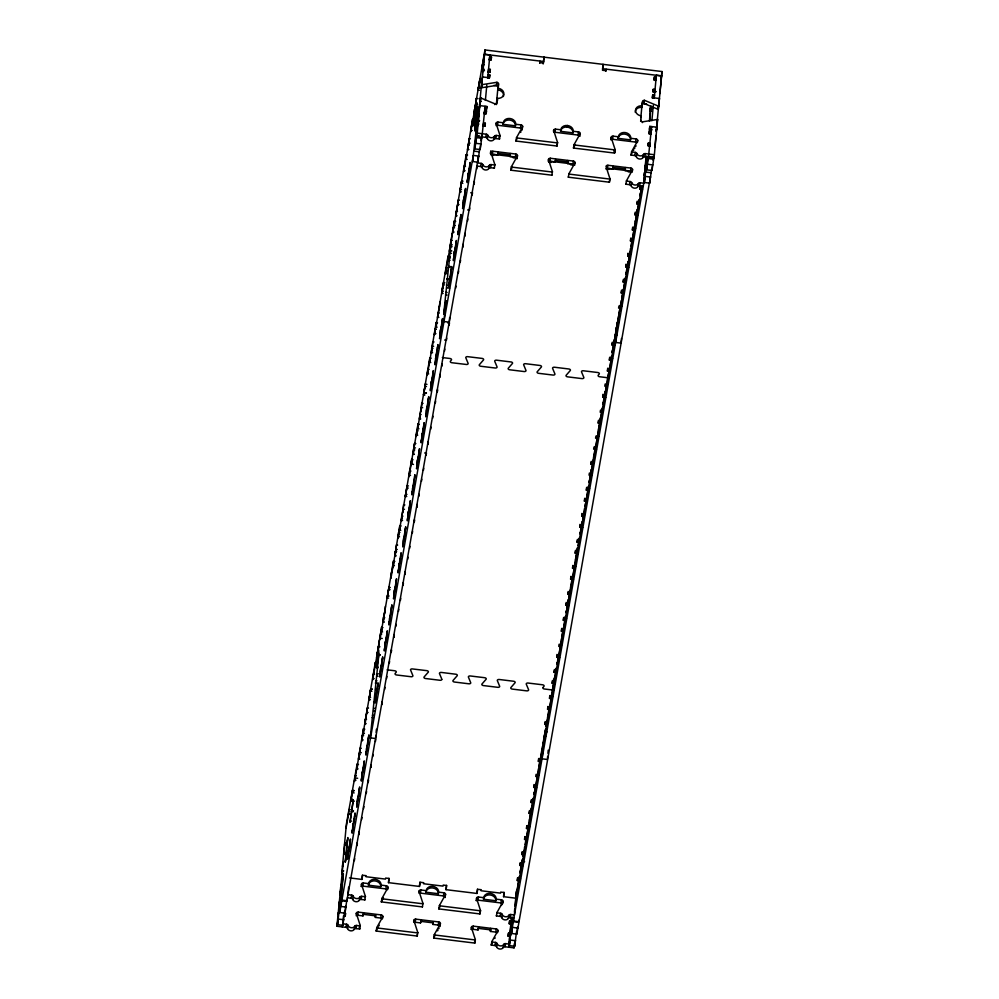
<?xml version="1.0" encoding="UTF-8"?>
<svg xmlns="http://www.w3.org/2000/svg" width="999" height="999" viewBox="0 0 999 999"><rect width="100%" height="100%" fill="white"/><g stroke="black" fill="none" stroke-linecap="round" stroke-linejoin="round"><path stroke-width="1.5" d="M407.205 485.601L405.382 496.565L407.192 485.526M650.449 107.268L649.899 111.251L650.624 107.318M542.844 687.886L542.844 687.886A1.786 1.049 5.3 0 0 543.244 688.561L543.643 688.798A1.786 1.049 5.3 0 0 544.443 689.01L553.571 690.122M375.849 735.414L375.562 738.511L370.242 737.861L378.883 654.27L376.773 667.732L378.146 667.22M445.816 300.861L443.706 314.185L452.048 233.853M338.149 914.372C340.859 906.33 337 898.163 340.072 904.495M344.93 842.607L343.768 854.445L344.006 852.584L345.342 852.746M656.006 135.539L654.845 147.452M661.001 81.706L659.839 93.606M352.397 799.125L351.061 799L350.836 801.26L352.635 790.271L350.811 801.373L351.074 798.963M370.579 697.539L369.243 697.427L368.981 699.775L370.754 688.96L372.09 689.123M376.823 667.682L379.308 640.172M352.597 790.434L354.245 790.696L352.572 790.534L352.372 792.719L354.146 792.931M445.791 301.273L443.906 321.516L449.225 322.165L449.65 317.52M345.642 906.218L345.017 913.173L339.71 912.524L343.331 874.025L337.55 924.662L342.869 925.311L344.68 910.851M517.457 927.172L516.833 934.127L508.503 933.116L507.954 936.238L509.715 936.45L511.151 923.313L510.976 924.525M483.853 60.502L482.654 71.953L482.954 70.117L483.953 70.23M373.589 701.86L375.262 701.935M616.233 327.26L615.521 335.152L617.532 321.978M478.958 124.038L477.972 123.926L477.659 125.837L478.846 113.898L478.908 115.959M347.552 928.521A1.786 1.436 10 0 0 345.966 927.347L336.913 926.26L341.059 884.352A1.786 1.436 10 0 1 341.558 884.477L342.432 884.839M343.169 874.013L342.257 874.162A1.786 1.436 10 0 1 341.745 874.162L346.391 824.025L357.118 764.148A1.786 1.024 5.4 0 1 357.617 764.247L358.479 764.535M340.347 892.045L343.194 862.312L342.457 866.47M337.55 924.662L338.087 918.93L336.913 926.26M339.71 912.524L472.614 159.316M341.683 898.625L341.546 900.062L346.865 900.711L477.659 161.501M347.165 842.107L345.217 862.287L345.954 858.116M345.442 861.638L345.579 860.201M347.352 841.071L347.49 839.635M345.816 859.552L347.852 837.549L346.99 843.156M348.389 851.348L348.526 849.912L347.49 859.165L347.864 857.092M349.563 846.802L349.425 848.238L350.462 838.985L349.962 842.507M343.144 919.842L343.506 915.896L345.279 916.108L345.542 913.236L344.992 916.358M342.869 925.311L343.406 919.567M352.597 829.632L352.098 833.154L353.134 823.888L352.997 825.324M345.017 913.173L346.703 900.798M354.158 820.778L354.033 822.214L355.07 812.961L354.558 816.483M346.865 900.711L346.99 899.275L346.628 901.36L341.308 900.711M348.626 887.137L347.939 894.642L351.673 895.092A1.786 1.436 10 0 1 353.259 896.253A3.571 2.872 10 0 0 356.406 898.563A3.571 2.872 10 0 0 359.915 897.065A1.786 1.436 10 0 1 361.688 896.315L365.422 896.777A1.786 1.436 10 0 0 365.384 896.353L361.476 884.202A1.786 1.436 10 0 1 363.374 882.979L368.693 883.628A6.256 5.032 10 0 1 375.349 879.357A6.256 5.032 10 0 1 381.094 885.139L386.401 885.788A1.786 1.436 10 0 1 388.037 887.437L387.674 889.522M357.205 803.608L356.705 807.13L357.729 797.864L357.605 799.3M358.766 794.767L358.641 796.203L359.665 786.937L359.165 790.459M361.813 777.584L361.301 781.106L362.337 771.852L362.212 773.288M363.374 768.743L363.236 770.179L364.273 760.913L363.773 764.435M357.28 842.719L357.018 845.591L357.38 843.506M366.408 751.573L365.909 755.082L366.945 745.828L366.808 747.264M359.215 831.792L358.941 834.664L359.315 832.579M367.982 742.719L367.844 744.155L368.881 734.902L368.381 738.411M375.624 699.525L375.112 703.034L376.148 693.781L376.024 695.217M368.419 779.744L368.156 782.617L368.519 780.531M377.185 690.671L377.048 692.107L378.084 682.854L377.585 686.375M371.091 764.66L370.829 767.519L371.191 765.446M380.219 673.501L379.72 677.022L380.756 667.757L380.619 669.193M381.006 669.08L381.406 664.772M381.793 664.66L381.655 666.083L382.692 656.83L382.192 660.351M349.488 877.896L361.913 879.42L362.312 875.112M376.136 732.317L376.423 729.22M384.827 647.477L384.328 650.998L385.364 641.745L385.227 643.181M386.388 638.636L386.263 640.072L387.3 630.806L386.788 634.328M389.435 621.453L388.936 624.974L389.96 615.721L389.835 617.157M382.23 701.685L381.968 704.557L382.342 702.472M390.996 612.612L390.859 614.048L391.895 604.795L391.396 608.304M394.031 595.441L393.531 598.95L394.568 589.697L394.43 591.133M395.604 586.588L395.467 588.024L396.503 578.771L396.004 582.28M398.638 569.418L398.139 572.927L399.175 563.673L399.038 565.109M391.446 649.637L391.171 652.509L391.546 650.424M400.199 560.564L400.075 562L401.111 552.747L400.599 556.268M394.118 634.54L393.843 637.412L394.218 635.339M403.246 543.394L402.747 546.915L403.771 537.649L403.646 539.085M404.807 534.552L404.682 535.976L405.706 526.723L405.207 530.244M407.854 517.37L407.342 520.891L408.379 511.638L408.254 513.074M409.415 508.528L409.278 509.965L410.314 500.699L409.815 504.22M403.321 582.504L403.059 585.377L403.421 583.291M412.45 491.346L411.95 494.867L412.987 485.614L412.849 487.05M405.257 571.578L404.995 574.437L405.357 572.365M414.023 482.505L413.886 483.941L414.922 474.687L414.548 476.76M417.058 465.334L416.558 468.843L417.594 459.59L417.457 461.026M418.618 456.481L418.494 457.917L419.518 448.663L419.018 452.172M421.665 439.31L421.153 442.819L422.19 433.566L422.065 435.002M414.46 519.53L414.198 522.402L414.56 520.317M423.226 430.457L423.089 431.893L424.125 422.639L423.763 424.725M417.132 504.433L416.87 507.305L417.232 505.232M426.66 408.978L426.798 407.542L425.761 416.808L426.136 414.722M427.834 404.445L427.697 405.869L428.733 396.615L428.234 400.137M430.869 387.262L430.369 390.784L431.406 381.531L431.268 382.967M432.43 378.421L432.305 379.857L433.341 370.592L432.967 372.677M426.336 452.397L426.073 455.269L426.448 453.184L424.675 452.972M435.876 356.943L436.001 355.507L434.977 364.76L435.339 362.674M428.271 441.471L428.009 444.33L428.384 442.257M436.251 356.818L436.65 352.51M437.038 352.397L436.9 353.833L437.937 344.58L437.437 348.089M516.383 893.905L519.468 876.473L515.984 898.213L503.558 896.69L504.295 892.532L500.749 892.095L500.561 893.131L481.081 890.758L481.268 889.722L477.722 889.285L476.985 893.456L446.016 889.672L446.753 885.514L443.219 885.077L443.032 886.113L423.551 883.74L423.726 882.704L420.192 882.267L419.455 886.438L388.486 882.654L388.886 878.346M440.072 335.227L439.572 338.736L440.609 329.483L440.472 330.919M441.645 326.373L441.508 327.809L442.545 318.556L442.045 322.065M437.487 389.423L437.212 392.295L437.587 390.209M440.159 374.325L439.885 377.197L440.259 375.124M449.288 283.179L448.788 286.701L449.812 277.435L449.687 278.871M450.849 274.338L450.724 275.761L451.748 266.508L451.248 270.03M454.295 252.847L454.42 251.423L453.384 260.677L453.758 258.591M455.457 248.314L455.319 249.75L456.356 240.484L455.856 244.006M449.363 322.29L449.1 325.162L449.463 323.077L447.689 322.864M458.491 231.131L457.992 234.653L459.028 225.399L458.891 226.835M460.064 222.29L459.927 223.726L460.964 214.473L460.464 217.982M463.099 205.12L462.599 208.629L463.636 199.375L463.499 200.811M464.66 196.266L464.535 197.702L465.559 188.449L465.059 191.958M467.707 179.096L467.207 182.605L468.231 173.351L468.106 174.788M469.268 170.242L469.13 171.678L470.167 162.425L469.667 165.946M463.174 244.218L462.912 247.09L463.274 245.005M465.109 233.291L464.847 236.164L465.209 234.078M476.773 108.953L474.737 130.956L475.861 122.477L475.686 123.526M475.099 128.871L475.237 127.435M475.412 126.398L477.135 106.868M479.67 148.726L477.897 162.188L472.577 161.538L473.114 155.794L472.739 157.879M472.577 161.538L478.509 110.065L474.812 148.888L480.132 149.538L482.017 136.151L481.88 137.587L476.573 136.938L476.698 135.502L479.358 135.827M474.812 148.888L477.247 133.117L480.507 97.927A1.786 1.436 10 0 1 481.006 98.052L494.892 103.834A1.786 1.436 10 0 0 496.79 102.61L497.19 98.314A6.256 5.032 10 0 0 503.858 94.043A6.256 5.032 10 0 0 498.126 88.262L498.526 83.966A1.786 1.436 10 0 0 496.89 82.305L482.255 84.615A1.786 1.436 10 0 1 481.743 84.615L481.193 87.737A1.786 1.436 10 0 0 481.705 87.737L496.328 85.427A1.786 1.436 10 0 1 497.977 87.088L496.353 104.57M479.245 108.741L481.905 80.045M481.743 84.615L484.965 49.95L662.087 71.553L658.316 109.341A1.786 1.436 10 0 1 657.817 109.216L643.943 103.434A1.786 1.436 10 0 0 642.032 104.658L640.846 117.482M472.39 192.183L472.115 195.055L472.49 192.969L470.716 192.757M474.313 181.256L474.05 184.116L474.425 182.043M477.897 162.188L478.421 156.443L478.059 158.529M480.132 149.538L480.531 145.23M480.956 140.647L481.381 136.051M484.153 113.699L484.715 110.577L486.488 110.789L485.926 113.911L484.153 113.699L484.29 112.263M485.389 100.4L486.813 85.09M487.774 77.572L489.872 54.945L484.552 54.296L481.805 70.367L484.465 70.692M483.054 126.386L483.553 123.002L485.327 123.227L485.064 126.099L483.291 125.874M486.488 110.789L486.213 113.661L484.44 113.436M479.508 105.869L479.058 109.778L479.795 105.619L486.888 106.481L486.613 109.353L484.84 109.141M489.81 74.913L489.26 78.034L487.487 77.822L488.036 74.7L489.81 74.913L489.547 77.785L482.455 76.923L481.456 83.953L481.643 82.917M488.074 72.403L488.548 69.206L490.322 69.418L490.059 72.29L488.286 72.065M491.471 56.98L490.921 60.102L489.148 59.89L489.697 56.768L491.471 56.98L491.208 59.853L489.435 59.64M419.455 886.438L419.855 882.129M446.016 889.672L446.416 885.364M543.993 57.318L543.456 63.062L539.91 62.625L540.047 61.201L539.672 63.274M476.985 893.456L477.385 889.147M501.51 905.444L501.735 903.121M503.558 896.69L503.958 892.382M508.503 933.116L508.241 935.988L510.002 936.2L509.278 944.092L505.544 943.63A1.786 1.436 10 0 0 503.771 944.38A3.571 2.872 10 0 1 500.274 945.891A3.571 2.872 10 0 1 497.115 943.568A1.786 1.436 10 0 0 495.516 942.419L491.783 941.957A1.786 1.436 10 0 1 491.895 941.558L497.952 930.618A1.786 1.436 10 0 0 496.316 928.97L473.289 926.16A1.786 1.436 10 0 0 471.391 927.384L471.041 929.332M511.775 917.132L511.426 920.891L509.652 920.678L509.39 923.551L512.225 923.9M509.128 942.769L511.463 917.606M516.495 931.805L514.685 946.265L509.365 945.616L509.902 939.884L509.527 941.97M509.365 945.616L512.45 917.382M512.974 917.469L511.513 933.478L513.486 919.579L513.361 921.016L518.668 921.665L518.806 920.229M519.068 880.768L517.295 880.556L517.569 877.684M514.435 912.075L514.71 909.065M514.997 906.068L516.383 891.071M516.658 890.946L514.435 914.947L510.701 914.497A1.786 1.436 10 0 0 508.941 915.246A3.571 2.872 10 0 1 505.407 916.745A3.571 2.872 10 0 1 502.247 914.435A1.786 1.436 10 0 0 500.674 913.261L496.94 912.811A1.786 1.436 10 0 1 497.052 912.412L503.109 901.473A1.786 1.436 10 0 0 501.473 899.824L496.166 899.175A6.256 5.032 10 0 0 490.422 893.393A6.256 5.032 10 0 0 483.766 897.664L478.446 897.015A1.786 1.436 10 0 0 476.548 898.238L476.123 900.574M522.802 865.808L519.967 865.459L520.229 862.599M519.705 875.823L519.305 880.131L522.277 859.939L519.967 872.951M520.204 872.302L520.342 870.866M524.075 850.449L523.676 854.757L521.903 854.532L522.165 851.66M521.241 869.192L521.366 867.769M491.895 941.558L491.233 945.079L494.967 945.541A1.786 1.436 10 0 1 496.553 946.702A3.571 2.872 10 0 0 499.712 949.013A3.571 2.872 10 0 0 503.234 947.514A1.786 1.436 10 0 1 504.982 946.752L514.035 947.864L514.448 943.418M519.967 865.459L520.342 863.386L522.102 863.598L522.502 859.29M514.685 946.265L515.209 940.534M527.41 839.784L524.575 839.447L524.837 836.575M524.575 846.927L523.913 854.108L528.671 824.425L526.71 837.574L524.937 837.362L524.575 839.447M528.271 828.733L526.51 828.508L526.773 825.649M516.833 934.127L649.462 182.455M525.836 843.181L525.973 841.745M526.51 836.001L525.074 844.804M532.005 813.773L529.17 813.423L529.445 810.551M528.646 826.648L528.508 828.084L531.48 807.904L530.981 811.413M528.908 823.775L530.719 812.886M529.408 820.266L529.545 818.83M531.98 805.781L533.279 798.401L532.879 802.709L531.106 802.497L531.381 799.625M530.444 817.157L530.581 815.721M529.17 813.423L529.545 811.338L531.318 811.55L531.718 807.254M536.613 787.749L533.778 787.399L534.04 784.527M533.516 797.751L533.116 802.06L535.814 784.752M534.153 792.806L534.015 794.242L534.54 791.295M535.052 791.133L535.189 789.697M533.778 787.399L534.153 785.314L535.926 785.539L537.624 773.863M541.221 761.725L538.386 761.375L538.648 758.503M603.034 64.523L602.497 70.267L606.043 70.692L606.168 69.268L605.806 71.341M535.926 785.539L537.749 773.813M538.386 768.868L537.724 776.036L540.422 758.728M539.66 765.109L539.785 763.673M540.322 757.941L538.886 766.745M538.386 761.375L538.748 759.302L540.521 759.515L540.796 756.643M546.366 722.102L545.966 726.398L547.09 720.341L546.69 724.65L544.917 724.425L545.192 721.553M543.781 740.247L542.057 758.815L547.365 759.465L547.652 756.368M550.424 709.677L547.589 709.34L547.864 706.468M547.589 716.82L546.928 724L549.625 706.68M547.589 709.34L547.964 707.255L549.737 707.467L551.698 694.317L551.298 698.626L549.525 698.401L549.787 695.541M548.863 713.074L549 711.638M549.525 705.893L547.827 716.171M555.032 683.666L552.197 683.316L552.459 680.444M551.66 696.54L551.535 697.976L554.495 677.797L554.133 679.869M551.935 693.668L553.733 682.779M552.435 690.159L552.572 688.723M554.994 675.674L556.306 668.294L555.906 672.602L554.133 672.389L554.395 669.517M553.471 687.05L553.596 685.614M552.197 683.316L552.559 681.231L554.333 681.443L554.732 677.147M559.64 657.642L556.805 657.292L557.067 654.42M547.939 753.283L548.226 750.174M556.53 667.644L556.143 671.952L556.505 669.867M557.167 662.699L557.042 664.135L558.603 655.282M558.066 661.026L558.204 659.59M558.841 654.645L556.643 668.443M556.805 657.292L557.167 655.207L558.941 655.431L560.639 643.756M564.235 631.618L561.401 631.268L561.675 628.396M558.941 655.431L560.776 643.706M561.413 638.761L560.739 645.928L563.336 627.834M563.948 625.099L565.509 616.258L565.109 620.554L563.336 620.342L563.611 617.469M562.674 635.002L562.812 633.566M561.401 631.268L561.775 629.195L563.548 629.407L563.811 626.535M568.843 605.594L566.008 605.244L566.271 602.385M565.746 615.609L565.347 619.917L565.709 617.832M566.246 612.087L566.383 610.651L566.008 612.737M568.806 597.602L570.117 590.234L569.717 594.542L567.944 594.318L568.206 591.445M567.282 608.978L567.407 607.542M566.008 605.244L566.383 603.171L568.144 603.384L568.543 599.075M573.451 579.57L570.616 579.233L570.879 576.361M570.616 586.713L569.954 593.893L572.652 576.573M574.587 565.646L574.313 568.518L572.552 568.294L572.814 565.434M571.878 582.966L572.015 581.53M572.552 575.786L570.854 586.063M570.616 579.233L570.978 577.147L572.752 577.36L574.712 564.21M578.046 553.558L575.212 553.209L575.486 550.337M574.687 566.433L574.55 567.869L577.522 547.689L577.022 551.198M574.949 563.561L576.498 554.145M575.449 560.052L575.586 558.616M578.021 545.566L579.32 538.186L578.921 542.494L577.147 542.282L577.422 539.41M576.485 556.942L576.623 555.506M575.212 553.209L575.586 551.123L577.36 551.336L577.622 548.476M582.654 527.534L579.82 527.185L580.094 524.313M579.557 537.537L579.158 541.845L582.13 521.665M580.194 532.592L580.057 534.028L581.63 525.174M583.791 513.598L583.528 516.471L581.755 516.258L582.017 513.386M581.093 530.919L581.231 529.482M579.82 527.185L580.194 525.099L581.967 525.324L583.666 513.636M587.262 501.51L584.427 501.161L584.69 498.289M584.427 508.653L583.766 515.821L584.128 513.748M586.962 494.992L588.536 486.151L588.136 490.447L586.363 490.234L586.625 487.362M585.701 504.895L585.826 503.459M586.226 499.163L586.363 497.727M586.463 498.513L584.265 512.312M584.427 501.161L584.79 499.088L586.563 499.3L586.838 496.428M588.761 485.502L588.361 489.81L591.333 469.617L590.971 471.703M589.273 481.98L589.398 480.544M593.631 456.605L592.732 464.435L590.958 464.21L591.233 461.338M590.297 478.871L590.434 477.435M591.87 475.487L589.035 475.137L589.398 473.064L591.171 473.276L591.57 468.968M594.005 454.52L593.868 455.956L595.566 445.679M594.904 452.859L595.042 451.423M595.666 446.466L592.969 463.786M596.465 449.463L593.631 449.125L594.005 447.04L595.779 447.252L597.477 435.576M601.073 423.439L598.239 423.101L598.501 420.229M595.779 447.252L597.602 435.539M598.239 430.581L597.577 437.762L600.536 417.57L598.476 429.945L598.613 428.509M599.512 426.835L599.637 425.399M598.239 423.101L598.601 421.016L600.374 421.228L600.649 418.369M605.681 397.427L602.847 397.078L603.109 394.205M600.374 421.228L602.584 407.43M603.084 403.921L603.209 402.485M604.108 400.811L604.245 399.375M605.144 391.558L602.185 411.738M604.982 395.217L606.68 383.529L604.982 395.217L603.209 394.992L602.847 397.078M610.277 371.403L607.442 371.054L607.717 368.181M607.454 378.546L606.78 385.714L609.49 368.406M607.442 371.054L607.817 368.968L609.59 369.193L611.55 356.044L611.151 360.339L609.378 360.127L609.652 357.255M608.716 374.787L608.853 373.351M609.253 369.043L609.378 367.62M614.885 345.379L612.05 345.03L612.312 342.17M612.287 351.873L612.424 350.437M613.324 348.763L613.448 347.327M613.848 343.032L614.36 339.51M614.585 338.861L611.388 359.69M624.088 293.331L621.253 292.994L621.528 290.122M612.05 345.03L612.424 342.957L614.185 343.169L621.266 300.474M623.801 286.825L625.362 277.972L624.962 282.28L623.189 282.068L623.463 279.196M622.527 296.728L622.664 295.292M623.189 289.548L621.753 298.351M623.663 288.261L620.591 307.655M628.696 267.32L625.861 266.97L626.136 264.098M625.599 277.322L625.199 281.631L628.171 261.451L625.861 274.463M626.098 273.813L626.236 272.377M629.969 251.948L629.57 256.256L627.797 256.044L628.059 253.172M640.646 121.354L641.258 115.884A6.256 5.032 10 0 1 635.526 110.102A6.256 5.032 10 0 1 642.182 105.832L642.582 101.536A1.786 1.436 10 0 1 644.492 100.312L658.366 106.094A1.786 1.436 10 0 0 658.865 106.219M627.135 270.704L627.272 269.268M625.861 266.97L626.236 264.885L628.009 265.11L629.707 253.421M621.465 338.474L621.041 343.119L615.721 342.47L617.607 322.128L618.918 322.515M633.304 241.296L630.469 240.946L630.731 238.074M630.469 248.439L629.807 255.607L634.577 225.936L632.604 239.086L630.831 238.861L630.469 240.946M634.178 230.232L632.404 230.02L632.667 227.148M631.743 244.68L631.868 243.244M632.404 237.512L630.968 246.316M637.911 215.272L635.077 214.922L635.339 212.063M634.54 228.159L634.402 229.583L637.374 209.403L636.875 212.924M634.802 225.287L636.613 214.398M635.314 221.766L635.439 220.329M637.874 207.28L639.173 199.912L638.773 204.208L637 203.996L637.275 201.124M636.338 218.656L636.475 217.22M635.077 214.922L635.439 212.849L637.212 213.062L637.612 208.754M642.507 189.248L639.672 188.911L639.947 186.039M639.41 199.263L639.01 203.571L641.708 186.251M640.047 194.305L639.909 195.742L640.434 192.795M640.946 192.632L641.083 191.209M643.905 180.344L644.605 172.839M644.879 169.842L646.128 156.344M649.4 121.041L650.649 107.68M646.403 156.219L643.905 183.217L640.159 182.767A1.786 1.436 10 0 0 638.398 183.516A3.571 2.872 10 0 1 634.902 185.015A3.571 2.872 10 0 1 631.743 182.705A1.786 1.436 10 0 0 630.144 181.543L626.41 181.094A1.786 1.436 10 0 1 626.523 180.682L632.579 169.755A1.786 1.436 10 0 0 630.943 168.094L607.916 165.285A1.786 1.436 10 0 0 606.018 166.508L609.927 178.659A1.786 1.436 10 0 1 609.964 179.083L609.415 182.205L568.319 177.198L568.98 173.664L575.049 162.737A1.786 1.436 10 0 0 573.401 161.076L550.387 158.267A1.786 1.436 10 0 0 548.476 159.49L548.164 161.251M649.687 120.891L651.061 106.031M651.485 169.68L649.7 183.142L644.392 182.492L644.917 176.761L513.361 921.016M649.6 146.353L650.049 143.319L648.289 143.107L648.014 145.966L649.787 146.191M649.437 130.669L648.888 133.791L650.661 134.003L651.211 130.881L649.437 130.669L649.175 133.541L650.948 133.754M656.63 127.472L656.181 131.393L656.917 127.223L649.837 126.361L649.575 129.233L651.348 129.445M652.759 94.793L652.21 97.914L653.983 98.127L654.532 95.005L652.759 94.793L652.497 97.665L659.59 98.526L658.853 102.685M654.62 92.37L655.044 89.51L653.271 89.298L653.009 92.158L654.782 92.383M654.432 76.861L653.87 79.982L655.644 80.195L656.206 77.073L654.432 76.861L654.158 79.733L655.931 79.945M644.392 182.492L647.327 156.656M640.859 120.192A1.786 1.436 10 0 0 642.494 121.841L657.117 119.53A1.786 1.436 10 0 1 657.629 119.53L654.37 154.733L651.947 170.492L646.628 169.842L647.876 156.356M646.628 169.842L648.513 156.456L652.497 156.943M653.833 157.105L653.696 158.541L648.376 157.892L648.513 156.456M649.5 146.441L649.762 143.706M650.661 134.003L650.786 132.567M651.885 120.704L653.309 105.407M654.495 92.632L654.745 89.898M655.644 80.195L655.806 78.509M654.27 97.877L656.368 75.25L661.688 75.899L660.863 80.507M649.7 183.142L650.237 177.41L649.874 179.483M651.947 170.492L652.347 166.196M652.909 160.065L653.196 157.005M656.368 130.345L659.028 101.648M345.954 844.742L344.618 844.58L344.892 842.569M338.461 912.424L338.199 914.335M348.089 817.319L348.226 815.858M348.451 815.284L349.001 809.477L350.324 809.677M354.882 779.395L355.02 777.946L357.667 778.271M357.118 764.148L356.705 768.506A1.786 1.024 5.4 0 1 357.205 768.606L358.067 768.893M357.205 768.606L357.617 764.247M364.797 729.17L363.948 728.883A1.786 1.024 5.4 0 0 363.449 728.783L358.391 759.078A1.786 1.024 5.4 0 0 358.903 759.09L359.827 759.028M359.078 755.943L359.215 754.495M358.903 759.09L359.315 754.732L360.239 754.67M359.44 753.92L359.99 748.101L361.313 748.301M362.262 735.414L361.713 741.221L366.77 712.299L368.094 712.462M362.075 739.185L362.212 737.737M363.449 728.783L363.037 733.141A1.786 1.024 5.4 0 1 363.536 733.241L364.398 733.528M363.536 733.241L363.948 728.883M376.66 662.961L375.799 662.674A1.786 1.024 5.4 0 0 375.299 662.562L364.722 723.713A1.786 1.024 5.4 0 0 365.234 723.738L366.158 723.663M365.234 723.738L365.646 719.38L366.571 719.305M366.271 715.734L366.408 714.285M366.645 713.698L367.182 707.891L368.506 708.104M370.379 699.725L369.043 699.562L369.243 697.427M373.064 677.821L373.201 676.36M375.299 662.562L374.887 666.92A1.786 1.024 5.4 0 1 375.387 667.032L376.248 667.32M375.387 667.032L375.799 662.674M382.992 627.597L382.13 627.31A1.786 1.024 5.4 0 0 381.63 627.197L376.573 657.492A1.786 1.024 5.4 0 0 377.098 657.517L378.009 657.442M377.098 657.517L377.397 652.909M377.622 652.335L378.171 646.528L379.932 646.765M380.257 637.612L380.394 636.151M381.63 627.197L381.218 631.568A1.786 1.024 5.4 0 1 381.718 631.668L382.58 631.955M381.718 631.668L382.13 627.31M394.842 561.363L393.981 561.076A1.786 1.024 5.4 0 0 393.481 560.976L382.904 622.127A1.786 1.024 5.4 0 0 383.429 622.152L384.34 622.077M383.441 619.13L383.853 614.76M383.429 622.152L383.828 617.794L384.752 617.719M384.465 614.148L384.603 612.699M384.827 612.125L385.377 606.293M387.999 593.731L388.199 591.545M391.433 572.439L390.884 578.271L395.941 549.313L397.277 549.475M391.246 576.236L391.383 574.787M392.545 568.331L392.944 563.973M393.481 560.976L393.082 565.334A1.786 1.024 5.4 0 1 393.581 565.434L394.43 565.721M393.581 565.434L393.981 561.076M401.173 525.998L400.312 525.711A1.786 1.024 5.4 0 0 399.812 525.611L394.767 555.906A1.786 1.024 5.4 0 0 395.279 555.919L396.203 555.844M395.442 552.784L395.579 551.336M395.279 555.919L395.691 551.56L396.615 551.485M395.804 550.749L396.353 544.942L397.677 545.117M398.451 536.026L398.589 534.577M399.812 525.611L399.413 529.97A1.786 1.024 5.4 0 1 399.912 530.069L400.761 530.357M399.912 530.069L400.312 525.711M413.024 459.802L412.162 459.515A1.786 1.024 5.4 0 0 411.663 459.403L401.099 520.541A1.786 1.024 5.4 0 0 401.61 520.554L402.535 520.491M401.61 520.554L402.023 516.196L402.947 516.133M402.647 512.574L402.784 511.126M403.009 510.539L403.559 504.732L404.87 504.945M409.428 474.662L409.565 473.201M411.663 459.403L411.263 463.761A1.786 1.024 5.4 0 1 411.763 463.873L413.474 464.448M411.763 463.873L412.162 459.515M419.355 424.438L418.494 424.15A1.786 1.024 5.4 0 0 417.994 424.038L412.949 454.333A1.786 1.024 5.4 0 0 413.461 454.358L414.385 454.283M413.461 454.358L413.761 449.75M410.939 471.078L409.602 470.929L409.066 476.685L414.535 443.394L415.859 443.556M413.998 449.175L414.535 443.356M416.633 434.44L416.77 432.992M417.994 424.038L417.594 428.396A1.786 1.024 5.4 0 1 418.094 428.509L418.943 428.796M418.094 428.509L418.494 424.15M431.206 358.216L430.357 357.929A1.786 1.024 5.4 0 0 429.857 357.829L419.28 418.968A1.786 1.024 5.4 0 0 419.792 418.993L420.716 418.918M419.792 418.993L420.204 414.635L421.128 414.56M420.829 410.989L420.966 409.54M421.191 408.953L421.74 403.146L423.052 403.359M426.136 392.919L423.801 392.632L423.551 395.042L425.387 383.953L423.588 394.88L424.925 394.98M427.622 373.077L427.747 371.616M429.857 357.829L429.445 362.187A1.786 1.024 5.4 0 1 429.945 362.287L430.806 362.575M429.945 362.287L430.357 357.929M437.537 322.852L436.675 322.565A1.786 1.024 5.4 0 0 436.176 322.465L431.131 352.759A1.786 1.024 5.4 0 0 431.643 352.772L432.567 352.697M431.818 349.625L431.955 348.164M431.643 352.772L432.055 348.414L432.979 348.339M432.18 347.59L432.729 341.783L434.041 341.97M434.815 332.867L434.952 331.406M436.176 322.465L435.776 326.823A1.786 1.024 5.4 0 1 436.276 326.923L437.125 327.21M436.276 326.923L436.675 322.565M450.249 256.918L448.539 256.343A1.786 1.024 5.4 0 0 448.039 256.243L437.462 317.395A1.786 1.024 5.4 0 0 437.974 317.407L438.898 317.345M437.974 317.407L438.386 313.049L439.31 312.987M439.011 309.415L439.148 307.954M439.373 307.38L439.922 301.573M443.319 291.221L441.995 291.059C442.557 300.125 441.62 280.107 444.83 282.754M442.545 288.998L442.744 286.813M446.765 273.689L445.442 273.526L445.979 267.707L447.315 267.882M448.039 256.243L447.627 260.602A1.786 1.024 5.4 0 1 448.126 260.702L448.988 260.989M448.126 260.702L448.539 256.343M455.719 221.266L454.87 220.979A1.786 1.024 5.4 0 0 454.37 220.879L449.313 251.174A1.786 1.024 5.4 0 0 449.825 251.186L450.749 251.124M450 248.039L450.137 246.591M449.825 251.186L450.237 246.828L452.085 246.691M450.362 246.004L450.911 240.197L452.235 240.397M453.184 227.497L452.634 233.316L457.692 204.395L459.016 204.558M452.997 231.281L453.134 229.832M454.37 220.879L453.958 225.237A1.786 1.024 5.4 0 1 454.458 225.337L455.319 225.624M454.458 225.337L454.87 220.979M467.582 155.057L466.72 154.77A1.786 1.024 5.4 0 0 466.221 154.658L455.644 215.809A1.786 1.024 5.4 0 0 456.156 215.834L457.08 215.759M456.156 215.834L456.568 211.463L457.492 211.401M457.192 207.829L457.33 206.381M457.567 205.794L458.104 199.987L459.428 200.2M464.16 166.134L463.623 171.94L468.681 143.007L470.005 143.169M466.221 154.658L465.809 159.016A1.786 1.024 5.4 0 1 466.308 159.128L467.17 159.415M466.308 159.128L466.72 154.77M473.913 119.693L473.051 119.405A1.786 1.024 5.4 0 0 472.552 119.293L467.495 149.588A1.786 1.024 5.4 0 0 468.019 149.613L468.931 149.538M468.019 149.613L468.319 145.005M468.543 144.43L469.093 138.611L470.417 138.811M471.178 129.695L471.316 128.247M472.552 119.293L472.14 123.651A1.786 1.024 5.4 0 1 472.639 123.764L474.363 124.338M472.639 123.764L473.051 119.405M484.965 49.95L473.826 114.223A1.786 1.024 5.4 0 0 474.338 114.248L475.262 114.173M474.338 114.248L474.75 109.89L475.674 109.815M475.387 106.244L475.524 104.795M475.749 104.208L476.286 98.401M481.805 70.367L482.355 64.548L484.115 64.81M482.167 68.332L482.305 66.871M483.454 60.44L483.878 56.044M543.156 63.973L544.005 57.155M510.277 933.328L509.977 935.214L510.988 935.014M603.046 64.361L602.634 68.719L661.675 75.912M372.127 717.619L373.439 717.919M377.098 673.776L378.434 673.801M544.005 737.936L545.704 729.27L547.027 729.432M441.833 679.382L441.833 679.382A1.786 1.049 5.3 0 0 441.808 679.133L439.473 673.576A1.786 1.049 5.3 0 1 441.408 672.439L456.118 674.263A1.786 1.049 5.3 0 1 457.18 675.736L453.022 680.506A1.786 1.049 5.3 0 0 454.483 682.042L468.806 683.791A1.786 1.049 5.3 0 0 470.766 682.841L468.381 677.035A1.786 1.049 5.3 0 1 470.342 675.973L484.652 677.709A1.786 1.049 5.3 0 1 486.113 679.258L481.918 684.078A1.786 1.049 5.3 0 0 483.416 685.576L497.939 687.337A1.786 1.049 5.3 0 0 499.687 686.313L497.327 680.631A1.786 1.049 5.3 0 1 499.263 679.495L513.586 681.243A1.786 1.049 5.3 0 1 515.109 682.679L510.889 687.562A1.761 1.036 5.3 0 0 512.137 689.073L526.66 690.858A1.786 1.049 5.3 0 0 528.596 689.722L526.261 684.153A1.786 1.049 5.3 0 1 527.784 683.004L542.719 684.802A1.786 1.049 5.3 0 1 543.98 686.313L543.019 687.412M660.839 82.48L660.963 81.706M655.844 136.289L655.968 135.514M370.579 691.021L370.816 688.686L372.103 689.073M353.296 799.874L350.025 822.09M350.037 822.09L353.321 799.874M376.785 676.111L378.122 676.273M474.438 114.897L473.251 125.574L476.56 103.372L474.438 114.897L476.098 115.097M441.995 291.059L441.72 293.456L443.119 293.394M344.618 844.58L344.892 843.019L346.228 843.181M482.679 71.678L482.954 70.117M342.744 866.22L342.932 865.171M476.635 110.39L477.372 106.219L476.923 110.127M341.745 874.162L342.295 871.041A1.786 1.436 10 0 0 342.807 871.041L343.718 870.891M346.715 846.016L346.903 844.979M342.257 874.162L342.807 871.041M481.705 87.737L482.255 84.615M345.479 859.415L345.666 858.366M480.507 97.927L479.957 101.049A1.786 1.436 10 0 1 480.457 101.174L481.331 101.536M340.609 889.172L340.796 888.136M341.883 887.961L341.009 887.599L341.558 884.477M339.797 895.166L340.534 891.008M341.596 885.226L341.783 884.177M480.457 101.174L481.006 98.052M339.073 904.37L339.348 902.809M348.027 853.433L350.324 840.421M352.635 827.409L354.932 814.397M357.23 801.385L359.54 788.373M361.838 775.361L364.136 762.349M366.446 749.337L368.743 736.338M375.649 697.302L377.947 684.29M380.257 671.278L382.555 658.266M384.865 645.254L387.162 632.242M389.46 619.23L391.77 606.231M394.068 593.219L396.366 580.207M398.676 567.195L400.974 554.183M403.271 541.171L405.582 528.159M407.879 515.147L410.177 502.135M412.487 489.123L414.785 476.123M417.082 463.111L419.393 450.099M421.69 437.087L423.988 424.076M426.298 411.064L428.596 398.052M430.906 385.04L433.204 372.028M435.502 359.016L437.812 346.016M440.109 333.004L442.407 319.992M449.313 280.956L451.623 267.944M453.921 254.932L456.218 241.92M458.529 228.908L460.826 215.896M463.124 202.897L465.434 189.885M467.732 176.873L470.029 163.861M478.583 115.921L478.858 114.361M347.627 857.729L349.925 844.729M352.235 831.717L354.533 818.705M356.83 805.694L359.141 792.682M361.438 779.67L363.736 766.658M366.046 753.646L368.344 740.634M375.249 701.61L377.547 688.598M379.857 675.586L382.155 662.574M384.465 649.562L386.763 636.55M389.061 623.538L391.371 610.526M393.668 597.514L395.966 584.502M398.276 571.503L400.574 558.491M402.872 545.479L405.182 532.467M407.48 519.455L409.777 506.443M412.088 493.431L414.385 480.419M416.683 467.407L418.993 454.395M421.291 441.396L423.601 428.384M425.899 415.372L428.196 402.36M430.507 389.348L432.804 376.336M435.102 363.324L437.412 350.312M439.71 337.3L442.008 324.288M448.913 285.264L451.223 272.252M453.521 259.24L455.819 246.229M458.129 233.217L460.427 220.205M462.724 207.193L465.034 194.181M467.332 181.169L469.642 168.169M477.972 123.926L478.022 125.524M489.772 72.54L490.322 69.418M484.615 109.041L485.114 106.269L481.88 137.587M486.326 109.603L486.888 106.481M342.22 926.91L342.894 923.088M354.345 860.676L354.707 858.603M361.613 819.567L361.988 817.482M363.549 808.641L363.923 806.555M366.221 793.543L366.596 791.458M372.764 756.593L373.127 754.507M375.424 741.508L375.799 739.422M384.64 689.46L385.002 687.374M386.576 678.533L386.938 676.448M389.248 663.436L389.61 661.35M395.779 626.485L396.153 624.4M398.451 611.388L398.813 609.315M400.387 600.461L400.749 598.389M407.654 559.353L408.029 557.267M409.59 548.426L409.965 546.341M412.262 533.329L412.637 531.243M418.806 496.378L419.168 494.293M421.466 481.281L421.84 479.208M423.401 470.354L423.776 468.281M430.681 429.245L431.044 427.16M432.617 418.319L432.979 416.233M435.289 403.221L435.651 401.136M441.82 366.271L442.195 364.185M444.493 351.173L444.855 349.101M446.79 338.174L446.428 340.247L444.655 340.035M455.631 288.212L456.006 286.126M458.304 273.114L458.678 271.029M460.239 262.188L460.601 260.102M467.507 221.066L467.882 218.993M469.817 208.054L469.443 210.14L467.669 209.927M476.723 169.031L477.085 166.945M484.777 126.349L485.327 123.227M345.966 927.359L346.516 924.237L342.782 923.788M353.246 896.253L352.697 899.375A1.786 1.436 10 0 0 351.124 898.213L351.673 895.092M517.232 157.28L517.507 155.719A1.786 1.436 10 0 0 515.871 154.058L492.844 151.249A1.786 1.436 10 0 0 490.946 152.472L494.855 164.623L494.343 168.169L490.609 167.72A1.786 1.436 10 0 0 488.836 168.456A3.571 2.872 10 0 1 485.339 169.967A3.571 2.872 10 0 1 482.18 167.645A1.786 1.436 10 0 0 480.581 166.496L481.143 163.374L477.397 162.912M522.352 128.322L522.664 126.573A1.786 1.436 10 0 0 521.028 124.912L515.709 124.276A6.256 5.032 10 0 0 509.977 118.494A6.256 5.032 10 0 0 503.321 122.752L498.002 122.115A1.786 1.436 10 0 0 496.091 123.327L500.012 135.489L499.5 139.023L495.766 138.574A1.786 1.436 10 0 0 494.006 139.323A3.571 2.872 10 0 1 490.484 140.822A3.571 2.872 10 0 1 487.312 138.511A1.786 1.436 10 0 0 485.739 137.338L486.301 134.228L477.247 133.117M496.328 85.427L496.89 82.305M346.516 924.225A1.786 1.436 10 0 1 348.102 925.399L347.54 928.521A3.571 2.872 10 0 0 350.699 930.831A3.571 2.872 10 0 0 354.208 929.332A1.786 1.436 10 0 1 355.981 928.583L359.715 929.045L360.227 925.499L356.318 913.336A1.786 1.436 10 0 1 358.216 912.124L381.243 914.934A1.786 1.436 10 0 1 382.879 916.582L382.542 918.531M482.167 167.657L482.717 164.535A1.786 1.436 10 0 0 481.143 163.374M487.325 138.511L487.874 135.389A1.786 1.436 10 0 0 486.301 134.216M494.755 104.608L494.892 103.834M497.977 87.088L498.526 83.966M498.126 88.262L497.852 89.823A6.256 5.032 10 0 1 503.396 96.503M497.19 98.314L496.915 99.875A6.256 5.032 10 0 0 497.827 99.925M496.478 104.371L496.79 102.61M361.913 879.42L362.649 875.249L366.196 875.686L366.009 876.722L385.489 879.095L385.676 878.059L389.223 878.496L388.486 882.654M490.334 153.584L490.834 150.812M356.144 914.322L356.318 913.336M361.126 886.15L361.476 884.202M495.954 124.113L496.091 123.327M354.22 929.332L354.77 926.21A1.786 1.436 10 0 1 356.531 925.461L360.264 925.911A1.786 1.436 10 0 0 360.227 925.499M352.697 899.375A3.571 2.872 10 0 0 355.856 901.685A3.571 2.872 10 0 0 359.365 900.186L359.927 897.065M488.848 168.469L489.398 165.347A1.786 1.436 10 0 1 491.158 164.585L494.892 165.047A1.786 1.436 10 0 0 494.855 164.623M494.006 139.323L494.555 136.201A1.786 1.436 10 0 1 496.316 135.452L500.049 135.901A1.786 1.436 10 0 0 500.012 135.489M356.119 915.708A1.786 1.436 10 0 1 357.667 915.246L358.216 912.124M361.276 886.575A1.786 1.436 10 0 1 362.824 886.101L363.374 882.979M490.996 154.645A1.786 1.436 10 0 1 492.295 154.37L492.844 151.249M496.028 125.599A1.786 1.436 10 0 1 497.452 125.237L498.002 122.115M355.981 928.583L356.531 925.461M359.378 900.186A1.786 1.436 10 0 1 361.139 899.437L361.688 896.315M490.609 167.72L491.158 164.585M495.766 138.574L496.316 135.452M361.139 899.437L364.872 899.899L365.384 896.353M357.667 915.246L362.974 915.896L363.261 914.335A6.256 5.032 10 0 1 363.511 913.261M381.094 885.139L380.806 886.7L368.419 885.189L368.693 883.628M492.295 154.37L497.602 155.02L497.877 153.459A6.256 5.032 10 0 1 498.126 152.385M515.709 124.276L515.434 125.837L503.034 124.313L503.321 122.752M382.118 918.88A1.786 1.436 10 0 0 380.694 918.056L375.374 917.407L375.649 915.846A6.256 5.032 10 0 0 375.612 914.734M516.995 158.641L516.958 158.841A1.786 1.436 10 0 0 515.322 157.18L510.002 156.531L510.277 154.97A6.256 5.032 10 0 0 510.152 153.496M440.247 924.574L440.422 923.6A1.786 1.436 10 0 0 438.786 921.952L415.759 919.142A1.786 1.436 10 0 0 413.848 920.354L417.769 932.517L417.257 936.063L376.161 931.043L376.823 927.522L382.879 916.582M445.367 895.628L445.579 894.455A1.786 1.436 10 0 0 443.943 892.806L438.623 892.157A6.256 5.032 10 0 0 432.892 886.375A6.256 5.032 10 0 0 426.223 890.646L420.916 889.997A1.786 1.436 10 0 0 419.006 891.22L422.927 903.371L422.402 906.917L381.318 901.897L381.98 898.376L388.037 887.437M548.476 159.49L552.397 171.641L551.873 175.187L510.789 170.18L511.451 166.646L517.507 155.719M580.069 134.365L580.207 133.591A1.786 1.436 10 0 0 578.558 131.93L573.251 131.294A6.256 5.032 10 0 0 567.519 125.512A6.256 5.032 10 0 0 560.851 129.77L555.531 129.133A1.786 1.436 10 0 0 553.633 130.345L557.554 142.507L557.03 146.041L515.946 141.034L516.608 137.512L522.664 126.573M380.694 918.056L381.243 914.934M387.175 889.61A1.786 1.436 10 0 0 385.851 888.91L386.401 885.788M515.322 157.18L515.871 154.058M521.977 129.008A1.786 1.436 10 0 0 520.479 128.047L521.028 124.912M413.648 921.528L413.848 920.354M418.868 891.995L419.006 891.22M553.458 131.319L553.633 130.345M414.061 922.452A1.786 1.436 10 0 1 415.197 922.264L415.759 919.142M419.068 893.381A1.786 1.436 10 0 1 420.354 893.118L420.916 889.997M549 161.451A1.786 1.436 10 0 1 549.825 161.388L550.387 158.267M553.995 132.368A1.786 1.436 10 0 1 554.982 132.255L555.531 129.133M415.197 922.264L420.517 922.914L420.791 921.353A6.256 5.032 10 0 1 421.054 920.254M438.623 892.157L438.349 893.718L425.949 892.207L426.223 890.646M549.825 161.388L555.144 162.038L555.419 160.477A6.256 5.032 10 0 1 555.669 159.403M573.251 131.294L572.976 132.855L560.576 131.331L560.851 129.77M560.576 131.331A6.256 5.032 10 0 1 567.245 127.073L567.519 125.512M440.072 925.549L439.897 926.523A1.786 1.436 10 0 0 438.224 925.074L432.917 924.425L433.191 922.864A6.256 5.032 10 0 0 433.141 921.727M574.413 165.31A1.786 1.436 10 0 0 572.852 164.198L567.544 163.549L567.819 161.988A6.256 5.032 10 0 0 567.694 160.514M471.391 927.384L475.299 939.535A1.786 1.436 10 0 1 475.337 939.959L474.787 943.081L433.691 938.061L434.365 934.54L440.422 923.6M476.548 898.238L480.457 910.389A1.786 1.436 10 0 1 480.494 910.813L479.945 913.935L438.848 908.915L439.51 905.394L445.579 894.455M637.424 142.358L637.737 140.609A1.786 1.436 10 0 0 636.101 138.948L630.781 138.312A6.256 5.032 10 0 0 625.049 132.53A6.256 5.032 10 0 0 618.381 136.788L613.074 136.151A1.786 1.436 10 0 0 611.163 137.363L615.084 149.525A1.786 1.436 10 0 1 615.122 149.937L614.572 153.059L573.476 148.052L574.138 144.53L580.207 133.591M438.224 925.074L438.786 921.952M445.054 897.389L445.03 897.577A1.786 1.436 10 0 0 443.381 895.928L443.943 892.806M572.852 164.198L573.401 161.076M579.62 136.301A1.786 1.436 10 0 0 578.009 135.065L578.558 131.93M574.6 165.272L575.049 162.737M579.72 136.314L579.919 135.152M610.889 138.923L611.163 137.363M471.453 929.545A1.786 1.436 10 0 1 472.739 929.282L473.289 926.16M476.348 900.611A1.786 1.436 10 0 1 477.897 900.136L478.446 897.015M605.943 168.781A1.786 1.436 10 0 1 607.367 168.406L607.916 165.285M610.876 139.848A1.786 1.436 10 0 1 612.524 139.273L613.074 136.151M474.787 943.081A1.786 1.436 10 0 0 474.75 942.656L475.299 939.535M480.457 910.389L479.907 913.511A1.786 1.436 10 0 1 479.945 913.935M609.927 178.659L609.378 181.781A1.786 1.436 10 0 1 609.415 182.205M614.572 153.059A1.786 1.436 10 0 0 614.535 152.647L615.084 149.525M472.739 929.282L478.046 929.932L478.334 928.371A6.256 5.032 10 0 1 478.583 927.297M496.166 899.175L495.879 900.736L483.491 899.225L483.766 897.664M607.367 168.406L612.674 169.056L612.949 167.495A6.256 5.032 10 0 1 613.199 166.421M630.781 138.312L630.506 139.872L618.106 138.349L618.381 136.788M496.978 932.666A1.786 1.436 10 0 0 495.766 932.092L490.447 931.443L490.721 929.882A6.256 5.032 10 0 0 490.596 928.408M631.892 172.19A1.786 1.436 10 0 0 630.394 171.216L625.074 170.567L625.349 169.006A6.256 5.032 10 0 0 625.224 167.532M513.873 918.069L510.139 917.619A1.786 1.436 10 0 0 508.379 918.368A3.571 2.872 10 0 1 504.857 919.867A3.571 2.872 10 0 1 501.698 917.557A1.786 1.436 10 0 0 500.124 916.383L496.391 915.933L497.052 912.412M643.344 186.351L639.61 185.889A1.786 1.436 10 0 0 637.837 186.638A3.571 2.872 10 0 1 634.34 188.137A3.571 2.872 10 0 1 631.181 185.826A1.786 1.436 10 0 0 629.595 184.665L625.861 184.216L626.523 180.682M648.501 157.205L644.767 156.743A1.786 1.436 10 0 0 642.994 157.492A3.571 2.872 10 0 1 639.497 159.003A3.571 2.872 10 0 1 636.338 156.681A1.786 1.436 10 0 0 634.752 155.519L631.018 155.07L631.68 151.548L637.737 140.609M642.032 104.658L642.582 101.536M495.766 932.092L496.316 928.97M502.247 903.645A1.786 1.436 10 0 0 500.924 902.946L501.473 899.824M630.394 171.216L630.943 168.094M636.875 142.77A1.786 1.436 10 0 0 635.551 142.083L636.101 138.948M642.182 105.832L641.907 107.405A6.256 5.032 10 0 0 635.227 112.213M640.983 117.445L641.258 115.884M494.967 945.541L495.516 942.419M500.124 916.395L500.674 913.273M629.595 184.665L630.144 181.543M634.752 155.519L635.302 152.397L631.568 151.948A1.786 1.436 10 0 1 631.68 151.548M643.943 103.434L644.492 100.312M497.614 932.567L497.952 930.618M502.747 903.558L503.109 901.473M632.305 171.316L632.579 169.755M496.553 946.702L497.102 943.58M501.71 917.557L502.26 914.435M631.168 185.826L631.73 182.705M636.326 156.681L636.887 153.559A1.786 1.436 10 0 0 635.302 152.397M642.357 122.615L642.494 121.841M652.909 91.371L653.271 89.298M503.234 947.514L503.783 944.392M508.379 918.368L508.941 915.246M637.849 186.638L638.411 183.516M643.006 157.492L643.568 154.37A1.786 1.436 10 0 1 645.317 153.609L654.37 154.733M649.837 126.361L649.288 129.483L652.122 129.833M504.982 946.765L505.544 943.63M509.652 920.678L509.103 923.8L510.876 924.013L511.426 920.891M510.139 917.619L510.701 914.497M639.61 185.889L640.159 182.767M644.767 156.743L645.317 153.621M517.295 880.556L517.669 878.471L520.504 878.82M521.903 854.532L522.265 852.459L525.099 852.796M526.51 828.508L526.873 826.435L529.707 826.772M531.106 802.497L531.48 800.411L534.315 800.761M544.917 724.425L545.292 722.352L548.126 722.689M549.525 698.401L549.9 696.328L552.734 696.665M554.133 672.389L554.495 670.304L557.33 670.654M563.336 620.342L563.711 618.256L566.545 618.606M567.944 594.318L568.306 592.245L571.141 592.582M572.552 568.294L572.914 566.221L575.749 566.558M577.147 542.282L577.522 540.197L580.357 540.546M581.755 516.258L582.13 514.173L584.952 514.522M586.363 490.234L586.725 488.149L589.56 488.499M590.958 464.21L591.333 462.137L594.168 462.475M609.378 360.127L609.752 358.042L612.587 358.391M621.253 292.994L621.628 290.909L623.401 291.121L624.962 282.28M623.189 282.068L623.563 279.982L626.398 280.332M627.797 256.044L628.171 253.958L630.993 254.308M632.404 230.02L632.767 227.934L635.601 228.284M637 203.996L637.374 201.91L640.209 202.26M639.672 188.911L640.047 186.825L641.82 187.038M647.914 145.18L648.289 143.107M650.873 130.744L651.61 126.573L648.376 157.892M510.601 926.885L510.889 925.324M523.026 856.343L523.551 853.396M535.064 788.348L535.576 785.389M540.921 755.207L542.532 746.116M543.069 743.081L545.479 729.432M561.9 636.638L563.211 629.27M567.032 607.667L567.807 603.246M567.944 601.81L568.319 599.725L565.846 616.395M584.927 506.53L585.451 503.583M589.035 482.629L590.571 474.612M591.833 467.495L593.131 460.127M600.774 416.933L602.347 408.079M602.847 404.57L604.645 395.067M607.941 376.423L608.466 373.476M612.05 352.522L613.598 344.505M614.86 337.35L620.491 305.507M640.958 189.847L641.483 186.9M644.78 168.207L645.304 165.297M522.102 863.598L523.676 854.757M531.318 811.55L532.879 802.709M540.521 759.515L546.69 724.65M549.737 707.467L551.298 698.626M554.333 681.443L555.906 672.602M563.548 629.407L565.109 620.554M568.144 603.384L569.717 594.542M572.752 577.36L574.313 568.518M577.36 551.336L578.921 542.494M581.967 525.324L583.528 516.471M586.563 499.3L588.136 490.447M591.171 473.276L592.732 464.435M609.59 369.193L611.151 360.339M628.009 265.11L629.57 256.256M637.212 213.062L638.773 204.208M643.868 175.412L644.392 172.515M509.453 939.322L510.002 936.2M508.716 947.214L509.403 943.393M657.817 109.216L658.366 106.094M656.842 121.091L657.117 119.53M657.08 122.665L657.629 119.53M514.035 947.864L514.71 944.043M369.043 699.562L370.766 688.91M442.12 291.383L443.506 282.58L443.306 284.765L444.63 284.927M345.991 828.383L348.589 813.873L349.912 814.035M384.965 610.651L379.895 639.635L380.444 633.828L381.768 634.015M439.51 305.931L434.453 334.89L435.002 329.083L436.313 329.283M445.442 273.526L450.499 244.593L452.26 244.805M655.369 80.844L656.368 75.25M660.988 77.685L662.087 71.553M448.938 266.333L450.274 266.496M447.003 279.283L448.351 279.358M445.729 301.011L447.053 301.174M443.781 313.961L445.129 314.036M441.77 679.62L441.658 679.782A1.786 1.049 5.3 0 1 439.872 680.269L425.549 678.521A1.786 1.049 5.3 0 1 424.088 676.972L428.259 672.202A1.786 1.049 5.3 0 0 428.271 671.415L427.959 671.091A1.786 1.049 5.3 0 0 426.798 670.654L412.063 668.893A1.786 1.049 5.3 0 0 410.514 669.854L412.874 675.599A1.786 1.049 5.3 0 1 411.351 676.76L396.615 674.987A1.786 1.049 5.3 0 1 395.167 673.438L396.253 672.127A1.786 1.049 5.3 0 0 394.705 670.754L387.088 669.817M608.816 377.872L599.687 376.76A1.786 1.049 5.3 0 1 598.276 375.149L599.225 374.063A1.786 1.049 5.3 0 0 597.764 372.515L583.041 370.741A1.786 1.049 5.3 0 0 581.518 371.903L583.841 377.46A1.786 1.049 5.3 0 1 581.918 378.596L567.594 376.848A1.786 1.049 5.3 0 1 566.133 375.299L570.329 370.479A1.786 1.049 5.3 0 0 568.831 368.981L554.52 367.232A1.786 1.049 5.3 0 0 552.584 368.369L554.92 373.938A1.786 1.049 5.3 0 1 552.984 375.062L538.661 373.314A1.786 1.049 5.3 0 1 537.187 372.552L537.062 372.177A1.786 1.049 5.3 0 1 537.162 371.828L541.371 367.008A1.786 1.049 5.3 0 0 539.91 365.459L525.586 363.711A1.786 1.049 5.3 0 0 523.626 364.722L526.011 370.529A1.786 1.049 5.3 0 1 524.05 371.541L509.727 369.792A1.786 1.049 5.3 0 1 508.279 368.244L512.475 363.424A1.786 1.049 5.3 0 0 511.376 362L496.453 360.164A1.786 1.049 5.3 0 0 494.717 361.313L497.052 366.87A1.786 1.049 5.3 0 1 495.117 368.007L480.806 366.258A1.786 1.049 5.3 0 1 479.345 364.71L483.504 359.94A1.786 1.049 5.3 0 0 482.242 358.429L467.32 356.631A1.786 1.049 5.3 0 0 465.796 357.779L468.119 363.349A1.786 1.049 5.3 0 1 466.595 364.498L451.873 362.737A1.786 1.049 5.3 0 1 450.412 361.188L451.498 359.865A1.786 1.049 5.3 0 0 449.95 358.491L442.345 357.567M516.808 139.261L516.058 140.634A1.786 1.436 10 0 0 515.946 141.034M520.604 132.43L520.979 131.743M521.74 130.37L522.115 129.695M512.237 167.345L510.901 169.78A1.786 1.436 10 0 0 510.789 170.18M575.099 144.917L573.588 147.652A1.786 1.436 10 0 0 573.476 148.052M631.88 153.297L631.131 154.67A1.786 1.436 10 0 0 631.018 155.07M633.403 150.562L633.778 149.875M634.54 148.514L634.914 147.827M635.676 146.466L636.051 145.779M383.454 897.851L381.431 901.498A1.786 1.436 10 0 0 381.318 901.897M377.023 929.27L376.273 930.643A1.786 1.436 10 0 0 376.161 931.043M377.784 927.909L378.159 927.222M378.921 925.861L379.295 925.174M440.309 906.081L438.961 908.516A1.786 1.436 10 0 0 438.848 908.915M434.94 935.613L433.803 937.661A1.786 1.436 10 0 0 433.691 938.061M437.599 930.831L437.974 930.144M438.736 928.77L439.11 928.096M492.095 943.318L491.346 944.679A1.786 1.436 10 0 0 491.233 945.079M494.755 938.523L495.129 937.849M469.343 145.18L468.419 145.255A1.786 1.024 5.4 0 1 467.907 145.23M414.797 449.925L413.873 450A1.786 1.024 5.4 0 1 413.361 449.975M379.345 653.021L377.497 653.159A1.786 1.024 5.4 0 1 376.985 653.134M484.552 54.308L543.593 61.513M481.93 68.956L484.153 69.231M653.621 91.321L656.268 91.646M481.206 79.583L479.87 79.421L478.084 90.21L479.945 79.208L479.657 81.656L480.994 81.768M493.956 85.377L498.576 85.939M641.945 103.421L646.578 103.983M480.019 88.099L478.359 87.887L478.146 90.11L479.483 90.235M649.887 108.729L651.835 109.053M649.962 111.076L651.298 111.189M476.286 98.451L478.059 98.664M477.197 102.972L475.874 102.81L470.816 131.731L471.366 125.924L472.689 126.111M476.273 104.483L477.597 104.645M475.387 114.048L477.047 114.261M479.607 120.542L476.948 120.217L476.773 121.266L479.42 121.591M497.452 125.237L520.479 128.047M554.982 132.255L578.009 135.065M612.524 139.273L635.551 142.083M473.538 124.463L474.875 124.625M470.954 130.307L472.277 130.469M615.122 149.937L574.025 144.93A1.786 1.436 10 0 1 574.138 144.53M482.005 136.888L485.739 137.35M476.336 137.587L481.643 138.237M648.151 158.541L653.458 159.191M475.799 143.319L481.118 143.968M647.614 164.286L652.921 164.935M497.877 153.459L510.277 154.97M555.419 160.477L567.819 161.988M612.949 167.495L625.349 169.006M474.05 151.161L479.37 151.811M645.866 172.115L651.173 172.765M491.271 155.12L493.643 155.407L493.818 154.37L513.311 156.743L513.124 157.78L516.658 158.217M548.813 162.138L551.173 162.425L551.361 161.388L570.841 163.761L570.654 164.798L574.2 165.235M606.343 169.156L608.703 169.443L608.891 168.406L628.371 170.779L628.196 171.816L631.73 172.253M473.651 155.469L478.971 156.119M645.466 176.423L650.774 177.073M609.964 179.083L568.868 174.076A1.786 1.436 10 0 1 568.98 173.664M476.848 166.034L480.581 166.496M465.484 166.346L464.16 166.184L463.748 170.542L465.072 170.704M463.024 181.169L461.688 181.006L459.902 191.87L461.738 180.782L461.476 183.229L462.812 183.341M461.501 189.635L460.177 189.473L459.965 191.696L461.301 191.82M453.171 227.535L454.508 227.697M452.772 231.893L454.095 232.055M450.474 250.724L451.81 250.886M450.162 253.184L451.486 253.346M449.013 257.68L450.349 257.842M448.701 260.152L450.025 260.314M448.988 266.733L450.324 266.895M447.265 270.205L445.941 270.042L445.804 271.491L447.127 271.653M446.965 278.808L448.301 278.971M621.79 306.343L618.955 306.006L618.593 308.079L620.354 308.304M447.265 285.389L448.926 285.589M619.742 306.431L620.404 306.506M446.94 287.862L449.6 288.187M445.804 292.345L447.127 292.507M445.479 294.83L447.14 295.03M617.869 322.015L618.868 322.14M445.779 301.411L447.102 301.573M443.756 313.486L445.079 313.636M615.559 334.44L616.895 334.603M615.609 334.827L616.945 334.99M434.577 333.479L435.914 333.641M433.641 346.328L432.305 346.166L427.247 375.112L427.797 369.293L429.12 369.505M607.979 384.415L605.144 384.066L604.782 386.151L606.543 386.363M427.385 373.701L428.708 373.863M426.985 384.365L425.324 384.165L425.112 386.401L426.448 386.513M603.371 410.439L600.536 410.089L600.174 412.175L601.947 412.387M423.801 392.682L426.448 393.007M422.652 407.717L421.316 407.555L416.271 436.476L416.808 430.669L418.131 430.856M598.776 436.451L595.941 436.113L595.566 438.186L597.34 438.411M416.396 435.052L417.732 435.214M414.123 447.752L415.459 447.914M409.19 475.287L410.527 475.449M408.466 485.914L407.142 485.751L406.918 487.974L408.266 488.086M406.955 494.38L405.619 494.218L405.407 496.441L406.743 496.565M404.47 509.303L403.134 509.14L398.077 538.061L398.626 532.242L399.95 532.43M398.214 536.625L399.55 536.788M390.284 587.499L388.948 587.337L387.162 598.201L388.998 587.1L388.748 589.497L390.072 589.672M389.098 596.003L387.437 595.804L387.237 597.964L388.561 598.139M561.938 644.63L559.103 644.28L558.741 646.365L560.501 646.578M380.032 638.211L382.242 638.486M379.083 651.073L377.759 650.911L372.702 679.857L373.239 674.038L374.563 674.25M378.783 654.595L380.119 654.757M378.833 654.982L380.169 655.144M376.86 667.444L378.196 667.607M372.827 678.446L374.15 678.608M375.649 680.606L376.973 680.769M375.324 683.079L376.985 683.279M375.574 689.26L376.898 689.422M375.624 689.66L376.948 689.822M370.554 691.133L371.89 691.258M546.066 722.764L546.74 722.851M373.651 702.122L374.975 702.285M545.791 723.126L546.79 723.239M373.888 708.316L375.224 708.478M373.576 710.789L375.237 710.988M545.379 731.743L547.04 731.955M372.427 715.284L374.088 715.484M544.243 736.238L545.904 736.438M362.25 735.439L363.586 735.601M361.85 739.797L363.174 739.959M361.338 752.709L359.578 752.497L354.52 781.43L355.057 775.624L356.381 775.823M538.911 774.737L536.088 774.387L535.714 776.473L537.487 776.685M354.645 780.019L355.969 780.182M353.034 800.998L354.358 801.161M350.861 801.136L352.197 801.298M352.147 810.564L353.471 810.726M351.198 811.4L353.184 811.65M350.312 820.966L351.636 821.128M521.79 861.338L524.612 861.675M362.824 886.101L385.851 888.91M420.354 893.118L443.381 895.928M477.897 900.136L500.924 902.946M480.494 910.813L439.398 905.793A1.786 1.436 10 0 1 439.51 905.394M347.377 897.764L351.111 898.213M513.124 921.665L518.431 922.314M340.784 906.443L346.091 907.092M512.587 927.409L517.907 928.059M363.261 914.335L375.649 915.846M420.791 921.353L433.191 922.864M478.334 928.371L490.721 929.882M338.536 919.092L343.856 919.742M510.352 940.059L515.659 940.708M475.337 939.959L434.253 934.939A1.786 1.436 10 0 1 434.365 934.54M613.798 150.362L614.535 152.647M556.755 144.867L556.992 145.629A1.786 1.436 10 0 1 557.03 146.041M498.976 137.088L499.463 138.611A1.786 1.436 10 0 1 499.5 139.023M474.513 941.895L474.75 942.656M416.97 934.877L417.22 935.638A1.786 1.436 10 0 1 417.257 936.063M359.19 927.097L359.677 928.62A1.786 1.436 10 0 1 359.715 929.045M478.046 929.932A6.256 5.032 10 0 1 479.07 927.572M490.209 929.594A6.256 5.032 10 0 1 490.447 931.443M420.517 922.914A6.256 5.032 10 0 1 421.578 920.504M432.654 922.539A6.256 5.032 10 0 1 432.917 924.425M354.757 926.21A3.571 2.872 10 0 1 351.248 927.709A3.571 2.872 10 0 1 348.089 925.399M340.509 887.474A1.786 1.436 10 0 1 341.009 887.599M417.769 932.517A1.786 1.436 10 0 1 417.807 932.929L376.71 927.921A1.786 1.436 10 0 1 376.823 927.522M362.974 915.896A6.256 5.032 10 0 1 363.998 913.536M375.137 915.559A6.256 5.032 10 0 1 375.374 917.407M422.927 903.371A1.786 1.436 10 0 1 422.964 903.795L381.868 898.775A1.786 1.436 10 0 1 381.98 898.376M422.377 906.493A1.786 1.436 10 0 1 422.402 906.917M364.835 899.475A1.786 1.436 10 0 1 364.872 899.899M496.391 915.933A1.786 1.436 10 0 1 496.503 915.534M368.419 885.189A6.256 5.032 10 0 1 375.075 880.918A6.256 5.032 10 0 1 380.806 886.7M425.949 892.207A6.256 5.032 10 0 1 432.617 887.936A6.256 5.032 10 0 1 438.349 893.718M483.491 899.225A6.256 5.032 10 0 1 490.147 894.954A6.256 5.032 10 0 1 495.879 900.736M555.144 162.038A6.256 5.032 10 0 1 555.719 160.302M567.157 161.351A6.256 5.032 10 0 1 567.544 163.549M568.319 177.198A1.786 1.436 10 0 1 568.431 176.798M612.674 169.056A6.256 5.032 10 0 1 613.249 167.32M624.687 168.369A6.256 5.032 10 0 1 625.074 170.567M625.861 184.216A1.786 1.436 10 0 1 625.973 183.816M489.41 165.347A3.571 2.872 10 0 1 485.889 166.845A3.571 2.872 10 0 1 482.729 164.523M494.305 167.745A1.786 1.436 10 0 1 494.343 168.169M497.602 155.02A6.256 5.032 10 0 1 498.176 153.284M509.615 154.333A6.256 5.032 10 0 1 510.002 156.531M511.451 166.646A1.786 1.436 10 0 0 511.338 167.058L552.435 172.065A1.786 1.436 10 0 0 552.397 171.641M551.848 174.763A1.786 1.436 10 0 1 551.873 175.187M494.542 136.189A3.571 2.872 10 0 1 491.033 137.7A3.571 2.872 10 0 1 487.874 135.389M557.554 142.507A1.786 1.436 10 0 1 557.592 142.919L516.495 137.912A1.786 1.436 10 0 1 516.608 137.512M567.245 127.073A6.256 5.032 10 0 1 572.976 132.855M503.034 124.313A6.256 5.032 10 0 1 509.702 120.055A6.256 5.032 10 0 1 515.434 125.837M643.568 154.383A3.571 2.872 10 0 1 640.047 155.869A3.571 2.872 10 0 1 636.9 153.559M618.106 138.349A6.256 5.032 10 0 1 624.775 134.091A6.256 5.032 10 0 1 630.506 139.872M474.75 109.89A1.786 1.024 5.4 0 1 474.238 109.865M456.568 211.463A1.786 1.024 5.4 0 1 456.056 211.451M450.237 246.828A1.786 1.024 5.4 0 1 449.725 246.815M383.828 617.794A1.786 1.024 5.4 0 1 383.316 617.769M365.646 719.38A1.786 1.024 5.4 0 1 365.135 719.355M359.315 754.732A1.786 1.024 5.4 0 1 358.803 754.72M438.386 313.049A1.786 1.024 5.4 0 1 437.874 313.037M432.055 348.414A1.786 1.024 5.4 0 1 431.543 348.401M420.204 414.635A1.786 1.024 5.4 0 1 419.68 414.61M402.023 516.196A1.786 1.024 5.4 0 1 401.498 516.183M395.691 551.56A1.786 1.024 5.4 0 1 395.179 551.548M660.089 91.721L659.877 93.357L660.077 91.771"/></g></svg>
